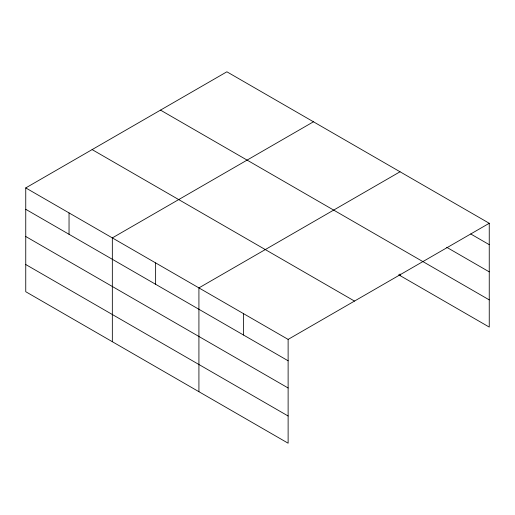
<?xml version="1.0" encoding="UTF-8"?>
<svg xmlns="http://www.w3.org/2000/svg" width="515" height="515" viewBox="0 0 515 515"><rect width="100%" height="100%" fill="white"/><g stroke="black" fill="none" stroke-linecap="round" stroke-linejoin="round"><path stroke-width="0.77" d="M25.75 187.917L288.123 339.398L288.123 443.203L25.75 291.722L25.75 187.917L226.877 71.797L489.25 223.278L489.25 327.083L398.668 274.785M313.461 121.785L112.334 237.904L112.334 341.709M400.046 171.772L198.919 287.891L198.919 391.703M288.123 339.398L489.25 223.278M470.723 233.965L489.25 244.664M446.705 247.297L489.25 271.862M422.686 261.453L489.25 299.885M160.506 110.12L422.879 261.594M92.121 149.595L354.494 301.075M25.75 209.302L288.123 360.783M25.75 236.501L288.123 387.982M25.75 264.523L288.123 416.004M400.046 273.98L400.046 275.583M243.518 313.648L243.518 335.033M155.627 262.901L155.627 284.286M69.042 212.914L69.042 234.299"/></g></svg>
